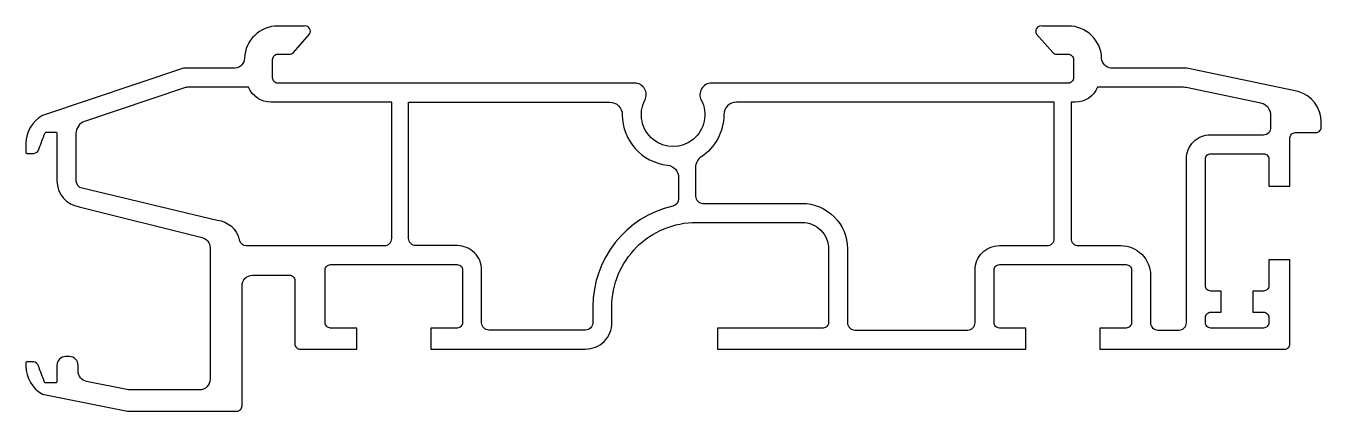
# Model space of a CAD drawing. Extents: x 763 to 886, y 558 to 595.
import ezdxf

# ---------------------------------------------------------------- set-up
doc = ezdxf.new("R2010")
doc.units = 0
doc.layers.get('0').update_dxf_attribs({"linetype": 'CONTINUOUS'})
doc.layers.add('AM_VIS', color=7, linetype='CONTINUOUS')

msp = doc.modelspace()

# ---------------------------------------------------------------- linework, layer by layer
for points in [[(768.74, 579.45), (781.52, 576.39, -0.335262), (783.6, 574.55, 0.356643), (784.29, 573.99), (797.34, 573.99, 0.414214), (798.04, 574.69), (798.04, 587.58), (786.61, 587.58, -0.302258), (784.49, 588.99), (778.81, 588.99, 0.081305), (778.43, 588.93), (768.98, 585.75, 0.322062), (768.16, 584.61), (768.16, 580.14, 0.36505)], [(881.24, 586.31, 0.354823), (880.29, 587.48), (873.23, 588.96, 0.05178), (872.98, 588.99), (864.84, 588.99, -0.302258), (862.72, 587.58), (862.32, 587.58), (862.32, 574.69, 0.414214), (863.02, 573.99), (867.04, 573.99, -0.414214), (869.84, 571.19), (869.84, 566.69, 0.414214), (870.54, 565.99), (872.54, 565.99, 0.414214), (873.24, 566.69), (873.24, 582.19, -0.414214), (875.54, 584.49), (880.54, 584.49, 0.414214), (881.24, 585.19)], [(799.64, 574.69), (799.64, 587.58), (818.66, 587.58, -0.41384), (819.86, 586.38, 0.381126), (824.12, 581.61, -0.381492), (825.19, 580.42), (825.19, 578.42, -0.348657), (824.65, 577.74, 0.348657), (817.07, 568.19), (817.07, 566.69, -0.414214), (816.37, 565.99), (807.24, 565.99, -0.414214), (806.54, 566.69), (806.54, 571.69, 0.414214), (804.24, 573.99), (800.34, 573.99, -0.414214)], [(855.54, 573.99), (860.04, 573.99, 0.414214), (860.74, 574.69), (860.74, 587.58), (830.66, 587.58, 0.41384), (829.46, 586.38, -0.250678), (827.32, 582.39, 0.251017), (826.79, 581.39), (826.79, 578.69, 0.414214), (827.49, 577.99), (836.87, 577.99, -0.414214), (841.17, 573.69), (841.17, 566.69, 0.414214), (841.87, 565.99), (852.54, 565.99, 0.414214), (853.24, 566.69), (853.24, 571.69, -0.414214)]]:
    msp.add_lwpolyline(points, format="xyb", close=True)
at = {"layer": 'AM_VIS'}
msp.add_lwpolyline([(766.36, 580.14, 0.368405), (768.47, 577.67), (780.09, 574.76, -0.343922), (780.85, 573.79), (780.85, 561.32, -0.414214), (779.85, 560.32), (773.32, 560.32, -0.049676), (773.12, 560.34), (769.17, 561.13, -0.357188), (768.36, 562.11), (768.36, 562.68, 0.414214), (767.56, 563.48), (767.16, 563.48, 0.414214), (766.36, 562.68), (766.36, 561.09, -0.414214), (766.26, 560.99), (765.28, 560.99, -0.308302), (765.19, 561.05, -0.010424), (764.61, 562.6, 0.30385), (764.14, 562.99), (763.52, 562.99, 0.414214), (763.42, 562.89), (763.42, 562.58, 0.276541), (765, 559.93), (773.03, 558.32), (783.37, 558.32, 0.414214), (783.87, 558.82), (783.87, 570.19, -0.414214), (784.87, 571.19), (788.37, 571.19, -0.414214), (788.87, 570.69), (788.87, 564.69, 0.414214), (789.37, 564.19), (794.74, 564.19), (794.74, 566.19), (792.24, 566.19, -0.414214), (791.74, 566.69), (791.74, 571.69, -0.414214), (792.24, 572.19), (804.24, 572.19, -0.414214), (804.74, 571.69), (804.74, 566.69, -0.414214), (804.24, 566.19), (801.74, 566.19), (801.74, 564.19), (816.37, 564.19, 0.414214), (818.87, 566.69), (818.87, 568.19, -0.414214), (826.87, 576.19), (836.87, 576.19, -0.414214), (839.37, 573.69), (839.37, 566.69, -0.414214), (838.87, 566.19), (828.87, 566.19), (828.87, 564.19), (858.04, 564.19), (858.04, 566.19), (855.54, 566.19, -0.414214), (855.04, 566.69), (855.04, 571.69, -0.414214), (855.54, 572.19), (867.54, 572.19, -0.414214), (868.04, 571.69), (868.04, 566.69, -0.414214), (867.54, 566.19), (865.04, 566.19), (865.04, 564.19), (882.54, 564.19, 0.414214), (883.04, 564.69), (883.04, 572.63), (881.04, 572.63), (881.04, 570.19, -0.414214), (880.54, 569.69), (879.54, 569.69), (879.54, 567.69), (880.54, 567.69, -0.414214), (881.04, 567.19), (881.04, 566.69, -0.414214), (880.54, 566.19), (875.54, 566.19, -0.414214), (875.04, 566.69), (875.04, 567.19, -0.414214), (875.54, 567.69), (876.54, 567.69), (876.54, 569.69), (875.54, 569.69, -0.414214), (875.04, 570.19), (875.04, 582.19, -0.414214), (875.54, 582.69), (880.54, 582.69, -0.414214), (881.04, 582.19), (881.04, 579.63), (883.04, 579.63), (883.04, 584.19, -0.414214), (883.54, 584.69), (885.49, 584.69, 0.414214), (885.99, 585.19), (885.99, 585.7, 0.334688), (883.81, 588.58), (873.29, 590.79), (866.1, 590.79, -0.368053), (865.22, 591.74, 0.403186), (862.05, 594.79), (859.56, 594.79, 0.65328), (859.06, 594.02), (860.59, 592.29, 0.215482), (860.96, 592.12), (862.05, 592.12, -0.414214), (862.55, 591.62), (862.55, 589.88, -0.414214), (862.05, 589.38), (828.3, 589.38, 0.562821), (827.33, 587.77, -1.647525), (822, 587.77, 0.562821), (821.03, 589.38), (787.27, 589.38, -0.414214), (786.77, 589.88), (786.77, 591.62, -0.414214), (787.27, 592.12), (788.37, 592.12, 0.215482), (788.74, 592.29), (790.27, 594.02, 0.65328), (789.77, 594.79), (787.27, 594.79, 0.403186), (784.11, 591.74, -0.368053), (783.23, 590.79), (778.32, 590.79), (764.99, 586.3, 0.274723), (763.42, 583.67), (763.42, 582.83, 0.414214), (763.52, 582.73), (764.18, 582.73, 0.303109), (764.65, 583.11, -0.010446), (765.23, 584.66, -0.307508), (765.32, 584.73), (766.26, 584.73, -0.414214), (766.36, 584.63)], format="xyb", close=True, dxfattribs=at)

doc.saveas('drawing.dxf')
